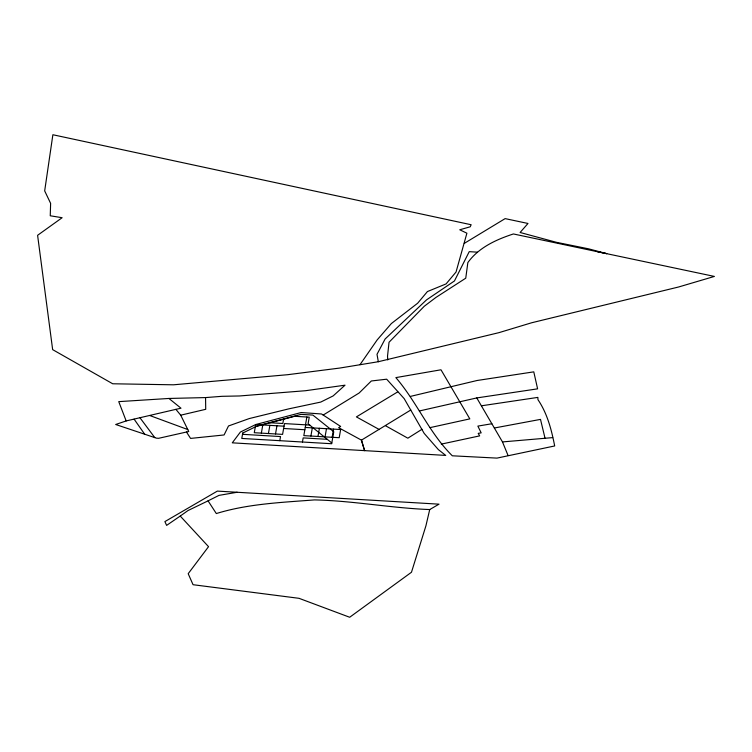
<?xml version="1.0" encoding="UTF-8"?>
<svg xmlns="http://www.w3.org/2000/svg" width="752" height="752" viewBox="0 0 752 752"><rect width="100%" height="100%" fill="white"/><g stroke="black" fill="none" stroke-linecap="round" stroke-linejoin="round"><path stroke-width="1.13" d="M186.487 432.033L190.576 438.416L224.096 434.957L228.495 425.97L249.26 418.563L288.815 408.853L320.747 402.076L333.164 395.909L345.018 385.184L305.5 390.72L239.503 395.966L222 396.313L205.559 397.582L205.719 409.314L180.715 415.179L175.883 409.351L126.167 420.932L115.686 424.495L156.472 438.172L158.634 438.303L188.743 431.507L180.715 415.179M261.358 433.124L262.796 424.946M268.426 433.537L269.874 425.369M275.505 433.951L276.952 425.782M279.791 440.681L280.524 436.564L242.511 434.318M283.589 419.212L282.827 423.489L270.203 422.746M302.436 442.016L303.169 437.899L327.186 439.309M305.481 424.824L306.854 417.012M305.716 424.833L303.817 435.624L339.199 437.702L340.647 429.533L305.256 427.446M310.896 436.038L312.334 427.869M317.964 436.451L319.412 428.283M325.043 436.874L326.49 428.696M332.121 437.288L333.568 429.119M429.721 509.555L425.914 525.845L411.476 572.244L349.68 617.26L299.023 598.319L193.057 584.708L188.188 573.691L208.539 546.666L180.236 516.06L166.624 525.385L164.895 521.597L217.356 491.103L439.008 504.169L429.721 509.555C391.134 508.108 353.045 500.729 314.477 499.911C281.549 502.477 248.094 503.765 216.322 513.55L208.06 500.851L187.981 510.561L180.236 516.06M359.982 364.701L377.184 339.895L391.331 323.576L417.651 303.225L427.427 291.56L446.077 283.908L456.041 272.027L466.898 233.205L459.735 229.783L470.207 226.794L471.147 224.735L52.875 134.74L44.678 190.905L50.619 203.35L50.252 215.777L62.143 217.713L37.6 235.301L52.649 349.633L112.706 383.774L173.496 384.808L287.649 374.703L339.763 368.057L378.331 361.721L498.933 332.657L531.692 322.758L678.642 286.982L714.4 276.426L513.4 233.957C496.245 239.568 478.714 247.493 467.847 262.58L465.751 278.193L435.963 297.416L424.307 306.233L389.038 342.254L387.524 356.157L387.75 359.935M410.789 410.009L361.449 440.146L338.635 427.691L340.647 426.44L321.546 413.985L301.195 412.528L255.727 424.532L240.386 432.052L232.274 442.834L445.72 455.411L438.369 449.611L424.166 433.368L404.172 398.616L386.66 379.196L371.328 380.982L359.155 392.986L323.181 415.057M421.994 429.279L407.847 438.19L385.654 425.82M397.77 391.858L356.401 416.899L379.384 429.589M464.266 243.385L505.128 218.616L527.989 223.466L520.102 232.481L556.433 242.313L588.572 248.827L606.779 253.668L597.483 251.723M208.06 500.851L218.982 495.38L237.19 492.259M256.272 426.422L294.634 416.298L309.26 417.153L308.094 423.761L331.792 442.984M430.078 427.615L469.821 418.883L440.992 369.787L395.862 377.607C416.918 402.038 429.26 432.992 452.309 455.797L496.978 458.109L554.685 445.955C551.479 429.712 547.362 413.591 537.943 399.65L537.877 397.394L481.383 405.807M410.385 396.417L477.059 380.503L533.779 371.855L537.605 388.84L476.777 397.93L419.334 410.977M175.883 409.351L180.997 408.214L168.927 398.457L118.741 401.634L126.167 420.932M441.292 444.122L479.663 435.878L478.206 433.368L481.167 432.87L477.868 426.102L491.855 423.752M494.346 428.001L540.5 419.39L545.04 438.266M476.777 397.93L502.477 441.922L552.673 437.617M168.927 398.457L205.559 397.582M309.73 425.068L284.491 423.583L282.583 434.374L254.279 432.701L255.718 424.532L284.03 426.196M283.626 428.49L304.851 429.74M477.341 252.174L469.239 251.647L454.452 280.957L426.525 299.869L385.118 338.992L377.006 354.314L378.331 361.721M149.751 415.518L187.784 429.552M139.975 417.774L154.771 437.598M134.119 419.174L144.694 434.224M502.477 441.922L508.051 455.477M242.727 433.058L241.777 438.444L331.66 443.736L333.775 431.751L312.879 415.085L301.007 414.38L257.269 425.933L242.727 433.058M364.588 450.627L361.449 440.146L364.579 450.627"/></g></svg>
